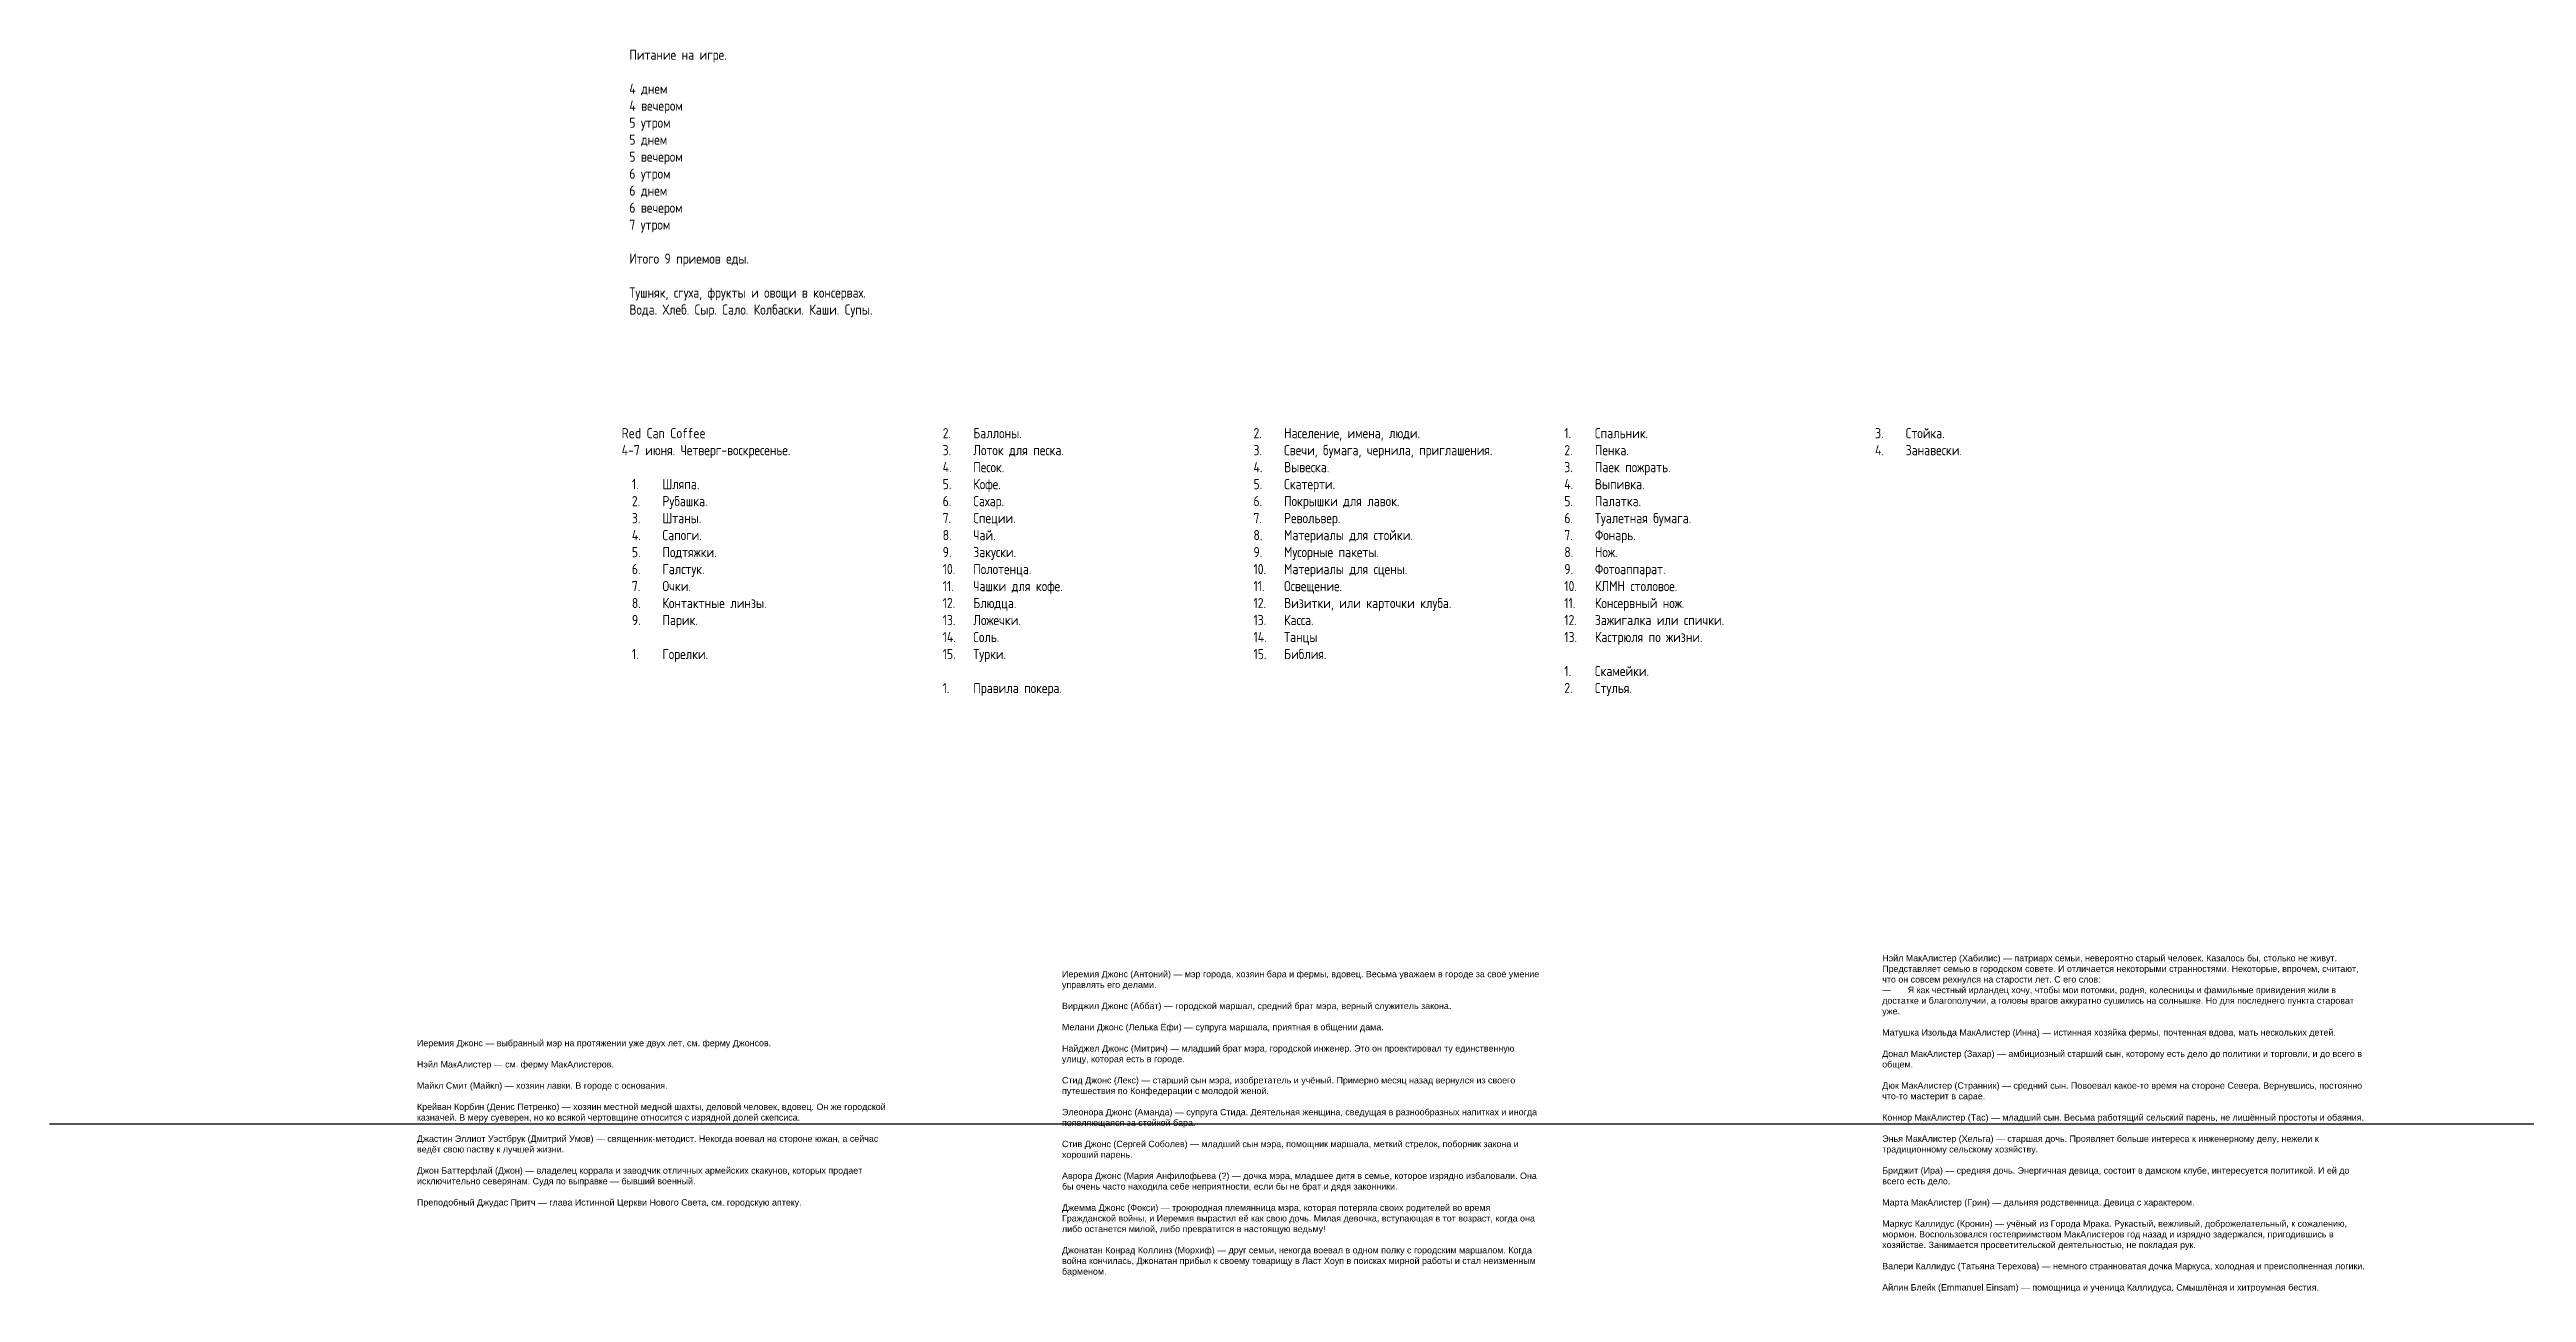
# Model space of a CAD drawing. Header units: inches. Extents: x -109 to 1896, y -491 to 645.
# Drawn here: x -79 to 893, y 157 to 645 of the extents above; entities that cross this region are included whole.
import ezdxf

# ---------------------------------------------------------------- set-up
doc = ezdxf.new("R2010")
doc.units = ezdxf.units.IN
doc.header["$MEASUREMENT"] = 0
doc.styles.get("Standard").update_dxf_attribs({"font": 'arial.ttf'})
doc.styles.add('texxt', font='romans.shx', dxfattribs={"width": 0.8})

msp = doc.modelspace()

# ---------------------------------------------------------------- linework, layer by layer
msp.add_line((-79.02, 223.23), (1895.65, 223.23))

# ---------------------------------------------------------------- texts
at = {"insert": (148.56, 644.71), "char_height": 4, "attachment_point": 1, "style": 'texxt'}
msp.add_mtext_dynamic_manual_height_columns('{\\Fromans|c204;Питание на игре.}\\P\\P{\\Fromans|c204;4 днем\\P4 вечером\\P5 утром\\P5 днем\\P5 вечером\\P6 утром\\P6 днем\\P6 вечером\\P7 утром\\P\\PИтого 9 приемов еды.\\P\\PТушняк, сгуха, фрукты и овощи в консервах.\\PВода. Хлеб. Сыр. Сало. Колбаски. Каши. Супы.}', width=242.2389, gutter_width=20, heights=[0], dxfattribs=at)
note = msp.add_mtext_dynamic_manual_height_columns('Red Can Coffee\\P4-7 {\\Fromans|c204;июня.} {\\Fromans|c204;Четверг-воскресенье.}\\P\\P\\pi-12,l16,t16;{\\Fromans|c204;1.^IШляпа.\\P2.^IРубашка.\\P3.^IШтаны.\\P4.^IСапоги.\\P5.^IПодтяжки.\\P6.^IГалстук.\\P7.^IОчки.\\P8.^IКонтактные линзы.\\P9.^IПарик.\\P\\pi0,l0,tz;\\P}', width=122, gutter_width=0, heights=[89, 105, 98, 101.87, 67.11], dxfattribs=dict(insert=(145.56, 496.21), char_height=4, attachment_point=1, style='texxt'))
for column, words in zip(note.columns.linked_columns, ['\\pi-12,l16,t16;{\\Fromans|c204;1.^IГорелки.\\P2.^IБаллоны.\\P3.^IЛоток для песка.\\P4.^IПесок.\\P5.^IКофе.\\P6.^IСахар.\\P7.^IСпеции.\\P8.^IЧай.\\P9.^IЗакуски.\\P10.^IПолотенца.\\P11.^IЧашки для кофе.\\P12.^IБлюдца.\\P13.^IЛожечки.\\P14.^IСоль.\\P15.^IТурки.}\\P\\pi0,l0,tz;\\P', '\\pi-12,l16,t16;{\\Fromans|c204;1.^IПравила покера.\\P2.^IНаселение, имена, люди.}\\P{\\Fromans|c204;3.^IСвечи, бумага, чернила, приглашения.}\\P{\\Fromans|c204;4.^IВывеска.\\P5.^IСкатерти.\\P6.^IПокрышки для лавок.\\P7.^IРевольвер.\\P8.^IМатериалы для стойки.\\P9.^IМусорные пакеты.\\P10.^IМатериалы для сцены.\\P11.^IОсвещение.\\P12.^IВизитки, или карточки клуба.\\P13.^IКасса.}\\P{\\Fromans|c204;14.^IТанцы}\\P{\\Fromans|c204;15.^IБиблия.\\P}', '{\\Fromans|c204;\\P\\pi-12,l16,t16;1.^IСпальник.\\P2.^IПенка.\\P3.^IПаек пожрать.\\P4.^IВыпивка.\\P5.^IПалатка.\\P6.^IТуалетная бумага.\\P7.^IФонарь.\\P8.^IНож.\\P9.^IФотоаппарат.\\P10.^IКЛМН столовое.\\P11.^IКонсервный нож.\\P12.^IЗажигалка или спички.}\\P{\\Fromans|c204;13.^IКастрюля по жизни.}\\P\\pi0,l0,tz;\\P', '\\pi-12,l16,t16;{\\Fromans|c204;1.^IСкамейки.\\P2.^IСтулья.\\P3.^IСтойка.\\P4.^IЗанавески.}']):
    column.text = words
at = {"char_height": 2.5, "width": 187.8706, "attachment_point": 4}
for s, insert in [('{\\fArial|b0|i0|c204|p34;Иеремия Джонс (Антоний) — мэр города, хозяин бара и фермы, вдовец. Весьма уважаем в городе за своё умение управлять его делами.\\P\\PВирджил Джонс (Аббат) — городской маршал, средний брат мэра, верный служитель закона.\\P\\PМелани Джонс (Лелька Ёфи) — супруга маршала, приятная в общении дама.\\P\\PНайджел Джонс (Митрич) — младший брат мэра, городской инженер. Это он проектировал ту единственную улицу, которая есть в городе.\\P\\PСтид Джонс (Лекс) — старший сын мэра, изобретатель и учёный. Примерно месяц назад вернулся из своего путешествия по Конфедерации с молодой женой.\\P\\PЭлеонора Джонс (Аманда) — супруга Стида. Деятельная женщина, сведущая в разнообразных напитках и иногда появляющаяся за стойкой бара.\\P\\PСтив Джонс (Сергей Соболев) — младший сын мэра, помощник маршала, меткий стрелок, поборник закона и хороший парень.\\P\\PАврора Джонс (Мария Анфилофьева (?) — дочка мэра, младшее дитя в семье, которое изрядно избаловали. Она бы очень часто находила себе неприятности, если бы не брат и дядя законники.\\P\\PДжемма Джонс (Фокси) — троюродная племянница мэра, которая потеряла своих родителей во время Гражданской войны, и Иеремия вырастил её как свою дочь. Милая девочка, вступающая в тот возраст, когда она либо останется милой, либо превратится в настоящую ведьму!\\P\\PДжонатан Конрад Коллинз (Морхиф) — друг семьи, некогда воевал в одном полку с городским маршалом. Когда война кончилась, Джонатан прибыл к своему товарищу в Ласт Хоуп в поисках мирной работы и стал неизменным барменом.}', (318.39, 223.23)), ('{\\fArial|b0|i0|c204|p34;Нэйл МакАлистер (Хабилис) — патриарх семьи, невероятно старый человек. Казалось бы, столько не живут. Представляет семью в городском совете. И отличается некоторыми странностями. Некоторые, впрочем, считают, что он совсем рехнулся на старости лет. С его слов:\\P—^IЯ как честный ирландец хочу, чтобы мои потомки, родня, колесницы и фамильные привидения жили в достатке и благополучии, а головы врагов аккуратно сушились на солнышке. Но для последнего пункта староват уже.\\P\\PМатушка Изольда МакАлистер (Инна) — истинная хозяйка фермы, почтенная вдова, мать нескольких детей.\\P\\PДонал МакАлистер (Захар) — амбициозный старший сын, которому есть дело до политики и торговли, и до всего в общем.\\P\\PДюк МакАлистер (Странник) — средний сын. Повоевал какое-то время на стороне Севера. Вернувшись, постоянно что-то мастерит в сарае.\\P\\PКоннор МакАлистер (Тас) — младший сын. Весьма работящий сельский парень, не лишённый простоты и обаяния.\\P\\PЭнья МакАлистер (Хельга) — старшая дочь. Проявляет больше интереса к инженерному делу, нежели к традиционному сельскому хозяйству.\\P\\PБриджит (Ира) — средняя дочь. Энергичная девица, состоит в дамском клубе, интересуется политикой. И ей до всего есть дело.\\P\\PМарта МакАлистер (Грин) — дальняя родственница. Девица с характером.\\P\\PМаркус Каллидус (Кронин) — учёный из Города Мрака. Рукастый, вежливый, доброжелательный, к сожалению, мормон. Воспользовался гостеприимством МакАлистеров год назад и изрядно задержался, пригодившись в хозяйстве. Занимается просветительской деятельностью, не покладая рук.\\P\\PВалери Каллидус (Татьяна Терехова) — немного странноватая дочка Маркуса, холодная и преисполненная логики.\\P\\PАйлин Блейк (Emmanuel Einsam) — помощница и ученица Каллидуса. Смышлёная и хитроумная бестия.}', (640.35, 223.23)), ('{\\fArial|b0|i0|c204|p34;Иеремия Джонс }— {\\fArial|b0|i0|c204|p34;выбранный мэр на протяжении уже двух лет}, {\\fArial|b0|i0|c204|p34;см}. {\\fArial|b0|i0|c204|p34;ферму Джонсов}.\\P\\P{\\fArial|b0|i0|c204|p34;Нэйл МакАлистер }— {\\fArial|b0|i0|c204|p34;см}. {\\fArial|b0|i0|c204|p34;ферму МакАлистеров}.\\P\\P{\\fArial|b0|i0|c204|p34;Майкл Смит }({\\fArial|b0|i0|c204|p34;Майкл}) — {\\fArial|b0|i0|c204|p34;хозяин лавки}. {\\fArial|b0|i0|c204|p34;В городе с основания}.\\P\\P{\\fArial|b0|i0|c204|p34;Крейван Корбин }({\\fArial|b0|i0|c204|p34;Денис Петренко}) — {\\fArial|b0|i0|c204|p34;хозяин местной медной шахты}, {\\fArial|b0|i0|c204|p34;деловой человек}, {\\fArial|b0|i0|c204|p34;вдовец}. {\\fArial|b0|i0|c204|p34;Он же городской казначей}. {\\fArial|b0|i0|c204|p34;В меру суеверен}, {\\fArial|b0|i0|c204|p34;но ко всякой чертовщине относится с изрядной долей скепсиса}.\\P\\P{\\fArial|b0|i0|c204|p34;Джастин Эллиот Уэстбрук }({\\fArial|b0|i0|c204|p34;Дмитрий Умов}) — {\\fArial|b0|i0|c204|p34;священник}-{\\fArial|b0|i0|c204|p34;методист}. {\\fArial|b0|i0|c204|p34;Некогда воевал на стороне южан}, {\\fArial|b0|i0|c204|p34;а сейчас ведёт свою паству к лучшей жизни}.\\P\\P{\\fArial|b0|i0|c204|p34;Джон Баттерфлай }({\\fArial|b0|i0|c204|p34;Джон}) — {\\fArial|b0|i0|c204|p34;владелец коррала и заводчик отличных армейских скакунов}, {\\fArial|b0|i0|c204|p34;которых продает исключительно северянам}. {\\fArial|b0|i0|c204|p34;Судя по выправке }— {\\fArial|b0|i0|c204|p34;бывший военный}.\\P\\P{\\fArial|b0|i0|c204|p34;Преподобный Джудас Притч }— {\\fArial|b0|i0|c204|p34;глава Истинной Церкви Нового Света}, {\\fArial|b0|i0|c204|p34;см}. {\\fArial|b0|i0|c204|p34;городскую аптеку}.', (65.2, 223.23))]:
    msp.add_mtext(s, dxfattribs=dict(at, insert=insert))

doc.saveas('drawing.dxf')
